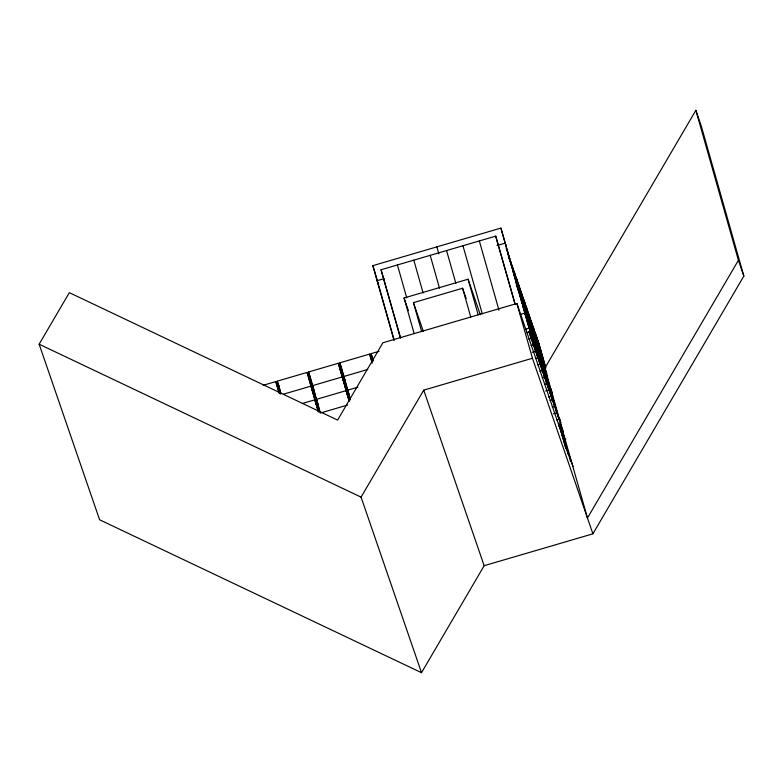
<?xml version="1.0" encoding="UTF-8"?>
<svg xmlns="http://www.w3.org/2000/svg" width="783" height="783" viewBox="0 0 783 783"><rect width="100%" height="100%" fill="white"/><g stroke="black" fill="none" stroke-linecap="round" stroke-linejoin="round"><path stroke-width="1.17" d="M544.919 368.049L695.862 110.305L701.304 126.102L743.85 276.086L592.907 533.83L484.168 565.708L421.518 672.695L99.598 519.765L39.15 344.197L69.335 292.656L337.6 420.089L382.887 342.768L516.907 303.481L573.087 466.629M421.518 672.695L361.061 497.127L423.72 390.149L532.45 358.262L592.907 533.83M695.862 110.305L738.408 260.289L587.465 518.033L533.252 327.049M393.947 340.096L372.835 265.643L500.905 228.098L530.473 331.601L526.753 332.697M400.358 337.855L381.047 269.753L495.708 236.143L515.243 304.225M384.13 278.65L377.103 280.715L378.316 284.229M497.029 245.559L505.172 243.161L506.386 246.674M414.158 333.597L404.057 297.99L468.087 279.218L480.322 314.746M421.606 331.415L413.444 302.659L462.587 288.242L466.139 298.558M263.176 385.295L275.773 381.595L277.789 387.448M280.823 393.722L277.26 381.164L307.044 372.434L308.727 377.308M319.865 411.946L308.531 371.994L338.315 363.263L349.404 401.072M350.167 399.35L339.812 362.823L369.596 354.092L371.269 358.966M373.021 360.503L371.083 353.652L379.099 351.303M520.313 314.394L524.992 313.024L526.205 316.538M283.436 394.192L310.929 386.127L312.946 391.98M367.746 369.468L343.698 376.525L345.372 381.399M525.775 329.114L529.269 328.087L530.473 331.601M302.218 403.519L314.815 399.829L316.498 404.703M357.89 387.194L347.583 390.218L349.257 395.092M528.868 339.156L531.207 338.471L529.21 331.434M531.08 345.597L533.419 344.911L529.778 332.061M320.188 413.081L347.681 405.026M532.283 352.33L535.641 351.352L529.034 328.067M535.513 358.477L537.852 357.782L509.88 259.163M537.735 364.907L540.074 364.222L512.092 265.603M539.947 371.348L542.286 370.662L514.314 272.044M542.267 377.758L544.508 377.103L516.526 278.474M544.488 384.189L546.72 383.533L518.737 284.914M545.585 390.952L548.942 389.973L520.959 291.354M548.814 397.098L551.154 396.413L523.171 297.785M550.018 400.612L552.367 399.927L524.385 301.298M552.24 407.043L554.579 406.357L526.597 307.739M553.444 413.776L556.791 412.798L528.819 314.179M556.674 419.923L559.013 419.238L531.031 320.609M558.886 426.353L561.225 425.668M562.311 436.307L564.651 435.622M563.525 439.821L565.864 439.136M39.15 344.197L361.061 497.127M738.408 260.289L743.85 276.086M506.18 248.436L507.286 251.656M508.51 256.658L509.625 259.878M512.209 267.385L514.421 273.825M516.643 280.255L518.855 286.695M521.077 293.136L523.289 299.566M527.448 312.857L528.858 317.056M539.741 348.552L540.955 352.066M532.039 326.912L534.26 333.352M536.472 339.793L538.694 346.223M529.778 321.079L530.991 324.583M516.212 282.859L518.424 289.299M520.646 295.739L522.858 302.169M525.07 308.61L527.292 315.05M529.504 321.49L531.726 327.92M532.929 331.434L535.151 337.874M537.363 344.314L539.585 350.745M541.797 357.185L545.222 367.129L536.678 337.003M516.32 284.64L518.542 291.08M520.754 297.52L522.975 303.951M525.187 310.391L527.409 316.831M529.621 323.271L531.843 329.702M534.055 336.142L535.269 339.656M537.481 346.086L539.702 352.526M545.301 369.175L546.857 373.687M545.027 369.928L547.239 376.359M538.332 351.205L539.536 354.719M525.129 314.071L526.979 319.435M529.191 325.875L531.403 332.305M533.624 338.745L535.836 345.186M538.058 351.616L540.27 358.056M541.484 361.57L543.696 368.01M545.917 374.44L548.129 380.881M550.351 387.321L552.191 392.684M529.308 327.656L531.52 334.087M533.742 340.527L535.954 346.967M538.175 353.397L540.387 359.837M542.609 366.278L543.813 369.791M546.035 376.222L548.247 382.662M550.459 389.102L552.681 395.542M546.877 381.341L548.09 384.854M529.239 331.326L531.089 336.69M533.311 343.13L535.523 349.57M537.735 356.011L539.957 362.441M542.169 368.881L544.391 375.321M546.603 381.752L548.824 388.192M550.028 391.706L552.25 398.146M554.462 404.576L556.684 411.016M558.896 417.456L560.745 422.82M528.985 332.041L563.447 432.108M563.065 437.452L564.073 440.379M413.444 302.659L423.309 331.307M404.057 297.99L408.393 310.597M423.72 390.149L484.168 565.708M381.047 269.753L400.573 337.845M372.835 265.643L373.736 268.275M371.083 353.652L372.757 358.536M339.812 362.823L341.486 367.697M343.884 381.84L342.2 376.956L312.417 385.686L314.1 390.57M347.769 395.532L346.086 390.658L316.303 399.389L317.986 404.263M308.531 371.994L310.215 376.868M277.26 381.164L278.944 386.039M545.859 367.981L538.89 343.434L507.658 252.723L511.965 267.903M537.882 340.507L545.516 367.393M535.464 333.489L545.007 367.1M559.473 418.093L560.804 422.791M570.631 461.618L564.758 440.937L558.719 423.378L565.884 448.659M563.76 438.01L568.321 454.091M562.752 435.084L568.292 454.62M561.744 432.157L566.667 449.511M560.736 429.231L566.275 448.767M559.728 426.304L565.913 448.14M500.905 228.098L529.269 328.087M512.591 270.115L522.153 303.833M522.78 306.045L528.408 325.855M516.907 303.481L532.45 358.262M495.708 236.143L515.028 304.235M479.333 240.939L498.977 310.215M462.949 245.745L482.269 313.836M468.087 279.218L478.188 314.825M462.587 288.242L470.749 317.007M446.564 250.55L455.892 283.417M436.865 246.87L438.842 253.829M430.19 255.346L439.508 288.222M413.806 260.152L423.133 293.028M397.421 264.957L406.749 297.834M374.039 269.156L394.172 340.106M373.256 360.395L372.591 358.046L371.103 358.477L371.768 360.836M371.847 358.262L372.845 361.775M369.596 354.092L372.179 363.224M350.275 398.792L341.319 367.217L339.832 367.648L349.13 400.446M340.576 367.433L349.903 400.309M338.315 363.263L349.003 400.925M319.718 410.468L310.048 376.378L308.561 376.819L318.554 412.054M309.305 376.603L319.268 411.731M309.06 378.277L318.123 410.243M307.044 372.434L318.055 411.241M280.764 392.567L278.777 385.549L277.28 385.99L279.277 392.997M278.024 385.765L280.363 393.986M275.773 381.595L279.012 393.017"/></g></svg>
